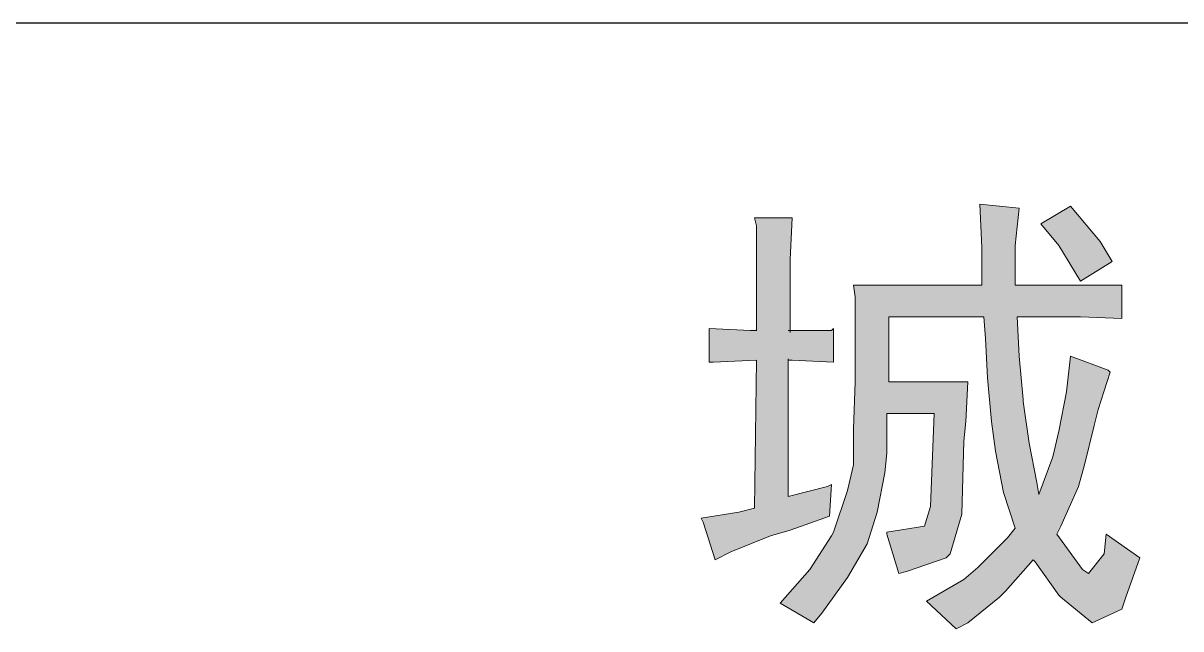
# Model space of a CAD drawing. Extents: x 36524853 to 36525459, y 2743936 to 2747542.
# Drawn here: x 36525151.968 to 36525156.437, y 2744348.247 to 2744350.584 of the extents above; entities that cross this region are included whole.
import ezdxf

# ---------------------------------------------------------------- set-up
doc = ezdxf.new("R2010")
doc.units = 0
doc.header["$LTSCALE"] = 1000
doc.header["$MEASUREMENT"] = 0
doc.layers.add('A0-13 图框-细线', color=7, linetype='Continuous')
doc.layers.add('A0-24 图框-填充', color=7, linetype='Continuous')

# ---------------------------------------------------------------- blocks, each defined once
blk = doc.blocks.new('LOGO资质4')
at = {"layer": 'A0-24 图框-填充'}
h = blk.add_hatch(color=256, dxfattribs=at)
h.dxf.hatch_style = 1
h.paths.add_polyline_path([(1179.57, 1704.35), (1178.05, 1702.83), (1146.03, 1702.83), (1146.03, 1753.14), (1146.03, 1757.72), (1147.55, 1789.74), (1118.58, 1789.74), (1120.11, 1783.64), (1120.11, 1753.14), (1120.11, 1702.83), (1115.53, 1702.83), (1083.52, 1704.35), (1083.52, 1678.44), (1086.57, 1678.44), (1120.11, 1679.96), (1118.58, 1565.61), (1106.39, 1562.56), (1077.42, 1557.98), (1078.94, 1554.93), (1088.09, 1525.97), (1100.29, 1532.06), (1130.78, 1544.26), (1146.03, 1548.84), (1176.52, 1559.51), (1178.05, 1583.9), (1175, 1582.38), (1144.5, 1574.76), (1144.5, 1679.96), (1147.55, 1679.96), (1179.57, 1678.44)])
h.paths.add_polyline_path([(1402.18, 1737.9), (1373.21, 1737.9), (1341.19, 1737.9), (1319.84, 1737.9), (1319.84, 1768.39), (1322.89, 1797.36), (1292.4, 1800.41), (1293.92, 1766.87), (1293.92, 1737.9), (1194.82, 1737.9), (1196.34, 1728.75), (1196.34, 1698.26), (1196.34, 1664.71), (1196.34, 1663.19), (1194.82, 1626.6), (1194.82, 1599.15), (1190.24, 1579.33), (1179.57, 1547.31), (1178.05, 1544.26), (1161.28, 1518.34), (1138.4, 1492.42), (1164.32, 1477.18), (1170.42, 1484.8), (1190.24, 1512.24), (1205.49, 1538.16), (1213.11, 1562.56), (1219.21, 1593.05), (1220.74, 1608.3), (1220.74, 1638.79), (1257.33, 1638.79), (1254.28, 1567.13), (1249.71, 1551.89), (1220.74, 1547.31), (1220.74, 1545.79), (1229.89, 1515.29), (1235.98, 1516.82), (1266.48, 1527.49), (1269.53, 1530.54), (1278.68, 1561.03), (1280.2, 1617.45), (1281.73, 1632.69), (1283.25, 1663.19), (1222.26, 1663.19), (1222.26, 1713.5), (1295.45, 1713.5), (1296.97, 1696.73), (1298.5, 1666.24), (1301.55, 1632.69), (1304.6, 1609.82), (1310.69, 1577.81), (1319.84, 1550.36), (1313.74, 1542.74), (1290.87, 1519.87), (1280.2, 1510.72), (1251.23, 1493.95), (1274.1, 1472.6), (1283.25, 1477.18), (1307.65, 1497), (1312.22, 1501.57), (1333.57, 1525.97), (1335.09, 1524.44), (1353.39, 1498.52), (1354.91, 1497), (1379.31, 1477.18), (1402.18, 1487.85), (1405.23, 1497), (1415.9, 1527.49), (1389.98, 1545.79), (1388.45, 1530.54), (1376.26, 1515.29), (1371.68, 1518.34), (1351.86, 1545.79), (1354.91, 1551.89), (1368.63, 1582.38), (1373.21, 1599.15), (1380.83, 1629.64), (1383.88, 1641.84), (1393.03, 1670.81), (1391.5, 1672.34), (1362.53, 1683.01), (1359.49, 1655.56), (1353.39, 1625.07), (1348.81, 1605.25), (1338.14, 1576.28), (1336.61, 1585.43), (1330.52, 1615.92), (1325.94, 1647.94), (1325.94, 1649.47), (1322.89, 1683.01), (1321.37, 1713.5), (1341.19, 1713.5), (1370.16, 1713.5), (1402.18, 1711.98)])
h.paths.add_polyline_path([(1385.4, 1771.44), (1362.53, 1798.89), (1339.66, 1785.16), (1353.39, 1768.39), (1370.16, 1740.95), (1394.55, 1756.19)], flags=17)
at = {"layer": 'A0-13 图框-细线'}
blk.add_line((7000, 1940), (0, 1940), dxfattribs=at)
at = {"layer": 'A0-13 图框-细线', "lineweight": 0}
for p, q in [((1292.4, 1800.41), (1293.92, 1766.87)), ((1322.89, 1797.36), (1292.4, 1800.41)), ((1319.84, 1768.39), (1322.89, 1797.36)), ((1362.53, 1798.89), (1339.66, 1785.16)), ((1385.4, 1771.44), (1362.53, 1798.89)), ((1147.55, 1789.74), (1118.58, 1789.74)), ((1118.58, 1789.74), (1120.11, 1783.64)), ((1146.03, 1757.72), (1147.55, 1789.74)), ((1120.11, 1783.64), (1120.11, 1753.14)), ((1339.66, 1785.16), (1353.39, 1768.39)), ((1394.55, 1756.19), (1385.4, 1771.44)), ((1293.92, 1766.87), (1293.92, 1737.9)), ((1319.84, 1737.9), (1319.84, 1768.39)), ((1353.39, 1768.39), (1370.16, 1740.95)), ((1120.11, 1753.14), (1120.11, 1702.83)), ((1146.03, 1753.14), (1146.03, 1757.72)), ((1146.03, 1702.83), (1146.03, 1753.14)), ((1370.16, 1740.95), (1394.55, 1756.19)), ((1293.92, 1737.9), (1194.82, 1737.9)), ((1194.82, 1737.9), (1196.34, 1728.75)), ((1341.19, 1737.9), (1319.84, 1737.9)), ((1373.21, 1737.9), (1341.19, 1737.9)), ((1402.18, 1737.9), (1373.21, 1737.9)), ((1402.18, 1711.98), (1402.18, 1737.9)), ((1196.34, 1728.75), (1196.34, 1698.26)), ((1222.26, 1663.19), (1222.26, 1713.5)), ((1222.26, 1713.5), (1295.45, 1713.5)), ((1295.45, 1713.5), (1296.97, 1696.73)), ((1322.89, 1683.01), (1321.37, 1713.5)), ((1321.37, 1713.5), (1341.19, 1713.5)), ((1341.19, 1713.5), (1321.37, 1713.5)), ((1341.19, 1713.5), (1370.16, 1713.5)), ((1370.16, 1713.5), (1402.18, 1711.98)), ((1083.52, 1704.35), (1083.52, 1678.44)), ((1115.53, 1702.83), (1083.52, 1704.35)), ((1120.11, 1702.83), (1115.53, 1702.83)), ((1120.11, 1702.83), (1120.41, 1702.83)), ((1120.41, 1702.83), (1120.11, 1702.83)), ((1144.5, 1702.83), (1146.03, 1702.83)), ((1146.03, 1702.83), (1144.5, 1702.83)), ((1145.93, 1701.38), (1146.03, 1702.83)), ((1178.05, 1702.83), (1146.03, 1702.83)), ((1179.57, 1704.35), (1178.05, 1702.83)), ((1179.57, 1678.44), (1179.57, 1704.35)), ((1196.34, 1698.26), (1196.34, 1664.71)), ((1296.97, 1696.73), (1298.5, 1666.24)), ((1144.5, 1679.96), (1144.58, 1681.07)), ((1325.94, 1649.47), (1322.89, 1683.01)), ((1362.53, 1683.01), (1359.49, 1655.56)), ((1391.5, 1672.34), (1362.53, 1683.01)), ((1083.52, 1678.44), (1086.57, 1678.44)), ((1086.57, 1678.44), (1120.11, 1679.96)), ((1120.11, 1679.96), (1118.58, 1565.61)), ((1144.5, 1679.96), (1147.55, 1679.96)), ((1144.5, 1574.76), (1144.5, 1679.96)), ((1147.55, 1679.96), (1179.57, 1678.44)), ((1393.03, 1670.81), (1391.5, 1672.34)), ((1196.34, 1663.19), (1194.82, 1626.6)), ((1196.34, 1664.71), (1196.34, 1663.19)), ((1283.25, 1663.19), (1222.26, 1663.19)), ((1281.73, 1632.69), (1283.25, 1663.19)), ((1298.5, 1666.24), (1301.55, 1632.69)), ((1383.88, 1641.84), (1393.03, 1670.81)), ((1359.49, 1655.56), (1353.39, 1625.07)), ((1325.94, 1647.94), (1325.94, 1649.47)), ((1330.52, 1615.92), (1325.94, 1647.94)), ((1220.74, 1608.3), (1220.74, 1638.79)), ((1220.74, 1638.79), (1257.33, 1638.79)), ((1257.33, 1638.79), (1254.28, 1567.13)), ((1380.83, 1629.64), (1383.88, 1641.84)), ((1280.2, 1617.45), (1281.73, 1632.69)), ((1301.55, 1632.69), (1304.6, 1609.82)), ((1373.21, 1599.15), (1380.83, 1629.64)), ((1194.82, 1626.6), (1194.82, 1599.15)), ((1353.39, 1625.07), (1348.81, 1605.25)), ((1278.68, 1561.03), (1280.2, 1617.45)), ((1304.6, 1609.82), (1310.69, 1577.81)), ((1336.61, 1585.43), (1330.52, 1615.92)), ((1219.21, 1593.05), (1220.74, 1608.3)), ((1348.81, 1605.25), (1338.14, 1576.28)), ((1194.82, 1599.15), (1190.24, 1579.33)), ((1213.11, 1562.56), (1219.21, 1593.05)), ((1368.63, 1582.38), (1373.21, 1599.15)), ((1175, 1582.38), (1144.5, 1574.76)), ((1178.05, 1583.9), (1175, 1582.38)), ((1176.52, 1559.51), (1178.05, 1583.9)), ((1338.14, 1576.28), (1336.61, 1585.43)), ((1354.91, 1551.89), (1368.63, 1582.38)), ((1190.24, 1579.33), (1179.57, 1547.31)), ((1310.69, 1577.81), (1319.84, 1550.36)), ((1118.58, 1565.61), (1106.39, 1562.56)), ((1254.28, 1567.13), (1249.71, 1551.89)), ((1106.39, 1562.56), (1077.42, 1557.98)), ((1077.42, 1557.98), (1078.94, 1554.93)), ((1146.03, 1548.84), (1176.52, 1559.51)), ((1205.49, 1538.16), (1213.11, 1562.56)), ((1269.53, 1530.54), (1278.68, 1561.03)), ((1078.94, 1554.93), (1088.09, 1525.97)), ((1130.78, 1544.26), (1146.03, 1548.84)), ((1179.57, 1547.31), (1178.05, 1544.26)), ((1249.71, 1551.89), (1220.74, 1547.31)), ((1220.74, 1547.31), (1220.74, 1545.79)), ((1319.84, 1550.36), (1313.74, 1542.74)), ((1351.86, 1545.79), (1354.91, 1551.89)), ((1100.29, 1532.06), (1130.78, 1544.26)), ((1178.05, 1544.26), (1161.28, 1518.34)), ((1190.24, 1512.24), (1205.49, 1538.16)), ((1220.74, 1545.79), (1229.89, 1515.29)), ((1313.74, 1542.74), (1290.87, 1519.87)), ((1371.68, 1518.34), (1351.86, 1545.79)), ((1389.98, 1545.79), (1388.45, 1530.54)), ((1415.9, 1527.49), (1389.98, 1545.79)), ((1088.09, 1525.97), (1100.29, 1532.06)), ((1266.48, 1527.49), (1269.53, 1530.54)), ((1388.45, 1530.54), (1376.26, 1515.29)), ((1235.98, 1516.82), (1266.48, 1527.49)), ((1290.87, 1519.87), (1280.2, 1510.72)), ((1312.22, 1501.57), (1333.57, 1525.97)), ((1333.57, 1525.97), (1335.09, 1524.44)), ((1335.09, 1524.44), (1353.39, 1498.52)), ((1405.23, 1497), (1415.9, 1527.49)), ((1161.28, 1518.34), (1138.4, 1492.42)), ((1170.42, 1484.8), (1190.24, 1512.24)), ((1229.89, 1515.29), (1235.98, 1516.82)), ((1280.2, 1510.72), (1251.23, 1493.95)), ((1376.26, 1515.29), (1371.68, 1518.34)), ((1307.65, 1497), (1312.22, 1501.57)), ((1251.23, 1493.95), (1251.23, 1493.95)), ((1251.23, 1493.95), (1274.1, 1472.6)), ((1283.25, 1477.18), (1307.65, 1497)), ((1353.39, 1498.52), (1354.91, 1497)), ((1354.91, 1497), (1379.31, 1477.18)), ((1402.18, 1487.85), (1405.23, 1497)), ((1138.4, 1492.42), (1164.32, 1477.18)), ((1164.32, 1477.18), (1170.42, 1484.8)), ((1379.31, 1477.18), (1402.18, 1487.85)), ((1274.1, 1472.6), (1283.25, 1477.18))]:
    blk.add_line(p, q, dxfattribs=at)
blk = doc.blocks.new('A$C6202001D')
blk.add_blockref('LOGO资质4', (51200, 1200))

msp = doc.modelspace()

# ---------------------------------------------------------------- block references
at = {"xscale": 0.005, "yscale": 0.005, "zscale": 0.005}
msp.add_blockref('A$C6202001D', (36524893.1983, 2744334.8838), dxfattribs=at)

doc.saveas('drawing.dxf')
